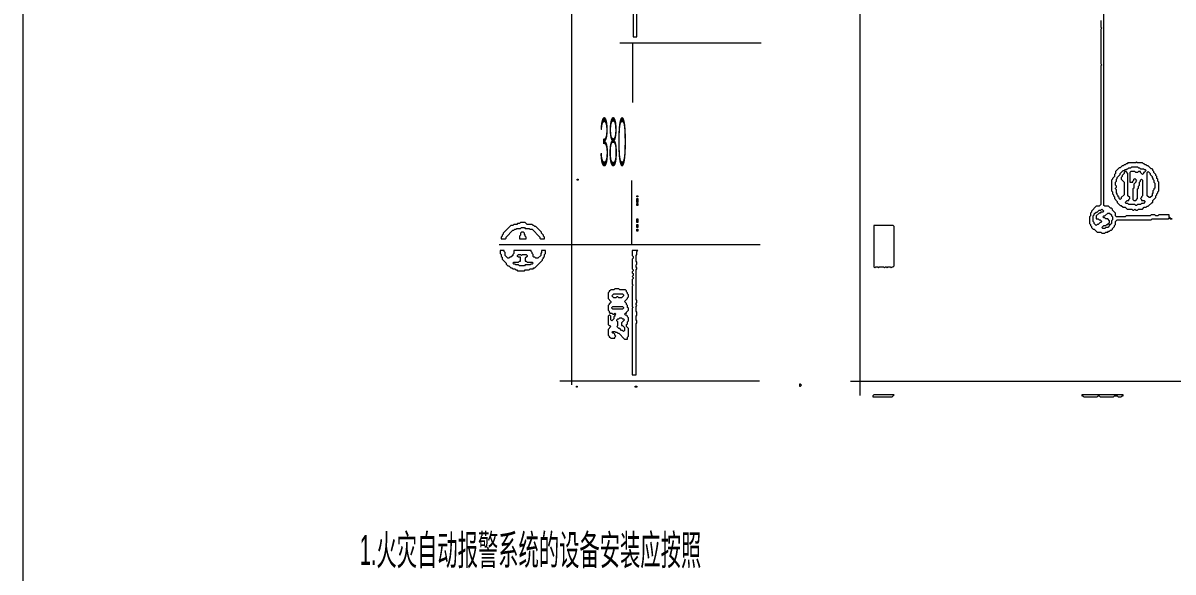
# Model space of a CAD drawing. Header units: millimetres. Extents: x 3 to 412, y 4 to 290.
# Drawn here: x 4 to 108.6, y 78.4 to 128.3 of the extents above; entities that cross this region are included whole.
import ezdxf

# ---------------------------------------------------------------- set-up
doc = ezdxf.new("R2010")
doc.units = ezdxf.units.MM
for name, color, linetype, lineweight in [('OCR_TEXT', 6, 'CONTINUOUS', 0), ('TRACE_CURVE', 6, 'CONTINUOUS', 0), ('TRACE_STRAIGHT', 5, 'CONTINUOUS', 0), ('TRACE_TEXT_SYMBOL', 6, 'CONTINUOUS', 0)]:
    doc.layers.add(name, color=color, linetype=linetype, lineweight=lineweight)
doc.styles.add('wqy-unicode', font='wqy-unicode')

msp = doc.modelspace()

# ---------------------------------------------------------------- linework, layer by layer
at = {"layer": 'TRACE_CURVE', "color": 6}
for points in [[(59.46, 144.5), (59.46, 127.07), (59.81, 127.07), (59.81, 139.59), (59.9, 139.68), (59.81, 139.77), (59.81, 144.5), (59.64, 144.5), (59.55, 144.41)], [(102.02, 111.31), (102.11, 111.39), (102.29, 111.22), (102.2, 111.13), (102.02, 111.13), (101.94, 111.04), (101.85, 111.04), (101.59, 110.78), (101.59, 110.52), (101.76, 110.52), (101.85, 110.43), (101.94, 110.43), (102.11, 110.26), (102.02, 110.17), (101.94, 110.17), (101.76, 109.99), (101.67, 109.99), (101.59, 109.91), (101.41, 110.08), (101.41, 110.17), (101.32, 110.26), (101.32, 110.78), (101.41, 110.87), (101.41, 110.96), (101.59, 111.13), (101.67, 111.13), (101.85, 111.31)], [(102.64, 111.04), (102.81, 111.04), (102.99, 110.87), (102.99, 110.78), (103.07, 110.69), (103.07, 110.43), (102.99, 110.34), (102.99, 110.08), (102.9, 109.99), (102.81, 109.99), (102.72, 110.08), (102.81, 110.17), (102.81, 110.34), (102.64, 110.52), (102.46, 110.52), (102.37, 110.61), (102.29, 110.61), (102.2, 110.69), (102.29, 110.78), (102.37, 110.78)], [(102.64, 109.99), (102.72, 110.08), (102.81, 109.99), (102.81, 109.91), (102.64, 109.73), (102.46, 109.73), (102.37, 109.64), (102.2, 109.64), (102.11, 109.73), (102.29, 109.91), (102.46, 109.91), (102.55, 109.99)]]:
    msp.add_lwpolyline(points, close=True, dxfattribs=at)
for points in [[(102.02, 124.62), (102.11, 124.53), (102.02, 124.44), (102.02, 111.83), (101.85, 111.66), (101.59, 111.66), (101.15, 111.22), (101.15, 111.13), (101.06, 111.04), (101.06, 110.78), (100.97, 110.69), (100.97, 110.08), (101.06, 109.99), (101.06, 109.91), (101.15, 109.82), (101.15, 109.73), (101.32, 109.56), (101.41, 109.56), (101.67, 109.29), (102.02, 109.29), (102.11, 109.21), (102.37, 109.21), (102.46, 109.29), (102.64, 109.29), (102.72, 109.38), (102.81, 109.38), (102.9, 109.47), (102.99, 109.47), (103.07, 109.56), (103.07, 109.64), (103.25, 109.82), (103.25, 109.91), (103.34, 109.99), (103.34, 110.26), (103.51, 110.43), (106.58, 110.43), (106.67, 110.52), (108.15, 110.52), (108.24, 110.61), (108.33, 110.52), (108.5, 110.52), (108.42, 110.52), (108.24, 110.69), (108.24, 110.87), (107.28, 110.87), (107.19, 110.78), (107.02, 110.78), (106.93, 110.87), (106.58, 110.87), (106.49, 110.78), (104.3, 110.78), (104.21, 110.69), (103.43, 110.69), (103.34, 110.78), (103.34, 111.04), (103.07, 111.31), (103.07, 111.39), (102.99, 111.48), (102.9, 111.48), (102.72, 111.66), (102.37, 111.66), (102.29, 111.74), (102.29, 129.79)], [(102.02, 128.56), (102.02, 127.95), (102.11, 127.86), (102.02, 127.77), (102.02, 124.62)]]:
    msp.add_lwpolyline(points, dxfattribs=at)
at = {"layer": 'TRACE_STRAIGHT', "color": 5}
for p, q in [((3.96, 265.46), (3.96, 29.15)), ((53.87, 223.12), (53.87, 95.41)), ((80.09, 185.57), (80.09, 94.45)), ((58.24, 126.52), (71.1, 126.52)), ((59.4, 126.52), (59.4, 121.1)), ((59.32, 113.99), (59.32, 108.19)), ((47.29, 108.19), (71.01, 108.19)), ((52.81, 95.78), (70.96, 95.78)), ((79.25, 95.73), (149.04, 95.73))]:
    msp.add_line(p, q, dxfattribs=at)
at = {"layer": 'TRACE_TEXT_SYMBOL', "color": 6}
for points in [[(105.26, 115.69), (105.18, 115.6), (104.48, 115.6), (104.39, 115.51), (104.3, 115.51), (104.21, 115.42), (104.13, 115.42), (104.04, 115.34), (103.95, 115.34), (103.78, 115.16), (103.69, 115.16), (103.34, 114.81), (103.34, 114.63), (103.25, 114.55), (103.25, 114.37), (103.07, 114.2), (103.07, 114.11), (102.99, 114.02), (102.99, 113.06), (103.07, 112.97), (103.07, 112.8), (103.16, 112.71), (103.16, 112.62), (103.25, 112.53), (103.25, 112.36), (103.51, 112.1), (103.51, 112.01), (103.78, 111.74), (103.86, 111.74), (104.04, 111.57), (104.21, 111.57), (104.39, 111.39), (104.83, 111.39), (104.91, 111.31), (105, 111.31), (105.09, 111.39), (105.18, 111.31), (105.35, 111.31), (105.44, 111.39), (105.79, 111.39), (105.96, 111.57), (106.14, 111.57), (106.23, 111.66), (106.32, 111.66), (106.67, 112.01), (106.75, 112.01), (106.75, 112.18), (107.02, 112.45), (107.02, 112.62), (107.1, 112.71), (107.1, 112.8), (107.19, 112.88), (107.19, 112.97), (107.28, 113.06), (107.28, 113.85), (107.19, 113.93), (107.19, 114.11), (107.1, 114.2), (107.1, 114.37), (107.02, 114.46), (107.02, 114.55), (106.84, 114.72), (106.84, 114.81), (106.75, 114.9)], [(104.48, 111.92), (104.3, 111.92), (104.21, 112.01), (104.39, 112.18), (104.56, 112.18), (104.56, 112.27), (104.65, 112.36), (104.65, 112.45), (104.48, 112.62), (104.48, 114.63), (104.3, 114.81), (104.21, 114.81), (104.13, 114.9), (104.21, 114.99), (104.3, 114.99), (104.39, 115.07), (104.48, 115.07), (104.56, 115.16), (104.74, 115.16)], [(104.74, 115.16), (104.83, 115.25), (105.35, 115.25), (105.44, 115.16), (105.53, 115.16), (105.61, 115.07), (105.88, 115.07), (105.96, 114.99), (106.05, 114.99), (106.14, 114.9), (105.96, 114.72), (105.88, 114.72), (105.88, 114.63), (105.79, 114.55), (105.61, 114.72), (105.61, 114.81), (105.44, 114.81), (105.35, 114.72), (105.18, 114.72), (105.09, 114.81), (104.74, 114.81), (104.65, 114.72), (104.65, 113.85), (104.91, 113.85), (104.91, 113.93), (105, 114.02), (105, 114.11), (105.09, 114.2), (105.26, 114.02), (105.18, 113.93), (105.18, 113.85), (105, 113.67), (105, 113.32), (104.91, 113.23), (104.91, 112.27), (105, 112.18), (105.18, 112.18), (105.35, 112.36), (105.35, 113.23), (105.44, 113.32), (105.44, 113.5), (105.53, 113.58), (105.53, 113.85), (105.61, 113.93), (105.61, 114.02), (105.7, 114.11), (105.79, 114.02), (105.79, 112.62), (105.7, 112.53), (105.7, 112.45), (105.61, 112.36), (105.7, 112.27), (105.7, 112.18), (105.96, 112.18), (106.05, 112.1), (105.88, 111.92), (105.7, 111.92), (105.61, 111.83), (105.35, 111.83), (105.26, 111.74), (105.18, 111.74), (105.09, 111.83), (104.56, 111.83), (104.48, 111.92)], [(106.75, 114.9), (106.75, 114.99), (106.67, 115.07), (106.58, 115.07), (106.32, 115.34), (106.23, 115.34), (106.14, 115.42), (106.05, 115.42), (105.96, 115.51), (105.88, 115.51), (105.79, 115.6), (105.35, 115.6), (105.26, 115.69)], [(57.8, 104.13), (57.71, 104.04), (57.45, 104.04), (57.36, 103.95), (57.27, 103.95), (57.27, 103.86), (57.19, 103.78), (57.19, 103.25), (57.45, 102.99), (57.45, 102.9), (57.36, 102.81), (57.27, 102.81), (57.27, 102.72), (57.19, 102.64), (57.19, 102.2), (57.27, 102.11), (57.27, 102.02), (57.36, 101.94), (57.54, 101.94), (57.62, 101.85), (57.71, 101.85), (57.8, 101.76), (57.8, 101.67), (57.71, 101.59), (57.71, 101.41), (57.54, 101.24), (57.45, 101.32), (57.45, 101.67), (57.36, 101.76), (57.27, 101.76), (57.19, 101.67), (57.19, 100.89), (57.27, 100.8), (57.36, 100.8), (57.45, 100.71), (57.19, 100.45), (57.19, 99.92), (57.27, 99.83), (57.27, 99.75), (57.36, 99.75), (57.45, 99.66), (57.8, 99.66), (57.8, 99.75), (57.89, 99.83), (57.8, 99.92), (57.8, 100.01), (57.71, 100.1), (57.62, 100.1), (57.54, 100.19), (57.62, 100.27), (57.8, 100.27), (57.89, 100.19), (57.97, 100.19), (58.06, 100.1), (58.15, 100.1), (58.67, 99.57), (58.94, 99.57), (58.94, 99.75), (59.03, 99.83), (59.03, 100.54), (58.85, 100.71), (58.85, 100.89), (58.94, 100.97), (58.94, 101.15)], [(58.94, 101.15), (59.03, 101.24), (59.03, 101.5), (58.94, 101.59), (58.94, 101.67), (58.85, 101.76), (58.76, 101.76), (58.67, 101.85), (58.76, 101.94), (58.85, 101.94), (58.85, 102.02), (59.03, 102.2), (59.03, 102.37), (58.94, 102.46), (58.94, 102.64), (58.85, 102.72), (58.85, 102.81), (58.67, 102.99), (58.94, 103.25), (58.94, 103.34), (59.03, 103.43), (59.03, 103.6), (58.94, 103.69), (58.94, 103.78), (58.85, 103.86), (58.85, 103.95), (58.76, 104.04), (58.24, 104.04), (58.15, 104.13), (57.8, 104.13)]]:
    msp.add_lwpolyline(points, dxfattribs=at)
for points in [[(54.38, 114.11), (54.47, 114.11), (54.47, 114.02), (54.38, 114.02)], [(104.04, 114.9), (104.13, 114.9), (104.21, 114.81), (104.13, 114.72), (104.13, 114.63), (103.95, 114.46), (103.95, 114.37), (103.86, 114.28), (103.86, 114.11), (104.13, 113.85), (104.13, 112.71), (103.86, 112.45), (103.86, 112.36), (103.78, 112.27), (103.69, 112.36), (103.69, 112.45), (103.6, 112.53), (103.6, 112.62), (103.51, 112.71), (103.51, 112.8), (103.43, 112.88), (103.43, 113.15), (103.34, 113.23), (103.34, 113.32), (103.43, 113.41), (103.43, 113.5), (103.34, 113.58), (103.34, 113.85), (103.43, 113.93), (103.43, 114.11), (103.51, 114.2), (103.51, 114.28), (103.78, 114.55), (103.78, 114.63)], [(106.23, 114.72), (106.32, 114.81), (106.49, 114.63), (106.49, 114.55), (106.67, 114.37), (106.67, 114.28), (106.75, 114.2), (106.75, 114.11), (106.84, 114.02), (106.84, 113.85), (106.93, 113.76), (106.93, 113.32), (106.84, 113.23), (106.84, 113.15), (106.75, 113.06), (106.75, 112.88), (106.67, 112.8), (106.67, 112.62), (106.49, 112.45), (106.4, 112.45), (106.23, 112.62)], [(59.81, 112.62), (59.9, 112.62), (59.9, 112.53), (59.81, 112.53)], [(59.81, 112.36), (59.9, 112.36), (59.9, 112.01), (59.81, 112.01)], [(59.81, 111.92), (59.9, 111.92), (59.9, 111.74), (59.81, 111.74)], [(49.22, 110.17), (49.13, 110.08), (48.95, 110.08), (48.87, 109.99), (48.6, 109.99), (48.52, 109.91), (48.34, 109.91), (47.64, 109.21), (47.64, 109.12), (47.55, 109.03), (47.55, 108.94), (47.47, 108.85), (47.47, 108.68), (47.82, 108.68), (47.9, 108.77), (47.9, 108.85), (48.52, 109.47), (48.6, 109.47), (48.69, 109.56), (48.78, 109.56), (48.87, 109.64), (49.22, 109.64), (49.3, 109.73), (49.57, 109.73), (49.65, 109.64), (50, 109.64), (50.09, 109.56), (50.27, 109.56), (50.97, 108.85), (50.97, 108.77), (51.06, 108.68), (51.41, 108.68), (51.41, 108.85), (51.32, 108.94), (51.32, 109.03), (51.14, 109.21), (51.14, 109.29), (50.62, 109.82), (50.53, 109.82), (50.44, 109.91), (50.36, 109.91), (50.27, 109.99), (49.83, 109.99), (49.65, 110.17)], [(59.81, 110.52), (59.9, 110.52), (59.9, 110.17), (59.81, 110.17)], [(59.81, 109.99), (59.9, 109.99), (59.9, 109.73), (59.81, 109.73)], [(81.36, 109.91), (81.36, 106.14), (81.44, 106.05), (81.53, 106.14), (81.71, 106.14), (81.79, 106.05), (81.88, 106.14), (82.23, 106.14), (82.32, 106.05), (82.41, 106.14), (82.5, 106.14), (82.58, 106.05), (82.67, 106.14), (82.85, 106.14), (82.93, 106.05), (83.02, 106.14), (83.11, 106.14), (83.2, 106.23), (83.2, 109.82), (83.11, 109.91)], [(49.3, 109.29), (49.22, 109.21), (49.22, 109.03), (49.13, 108.94), (49.13, 108.68), (49.74, 108.68), (49.74, 108.85), (49.65, 108.94), (49.65, 109.03), (49.57, 109.12), (49.57, 109.21), (49.48, 109.29)], [(59.81, 109.56), (59.9, 109.56), (59.9, 109.38), (59.81, 109.38)], [(47.38, 107.63), (47.38, 107.37), (47.47, 107.28), (47.47, 107.1), (47.55, 107.02), (47.55, 106.84), (47.9, 106.49), (47.9, 106.4), (48.08, 106.23), (48.17, 106.23), (48.34, 106.05), (48.43, 106.05), (48.52, 105.96), (48.69, 105.96), (48.78, 105.88), (48.87, 105.88), (48.95, 105.79), (49.57, 105.79), (49.65, 105.88), (50, 105.88), (50.09, 105.96), (50.36, 105.96), (50.44, 106.05), (50.53, 106.05), (51.23, 106.75), (51.23, 106.84), (51.32, 106.93), (51.32, 107.02), (51.41, 107.1), (51.41, 107.28), (51.49, 107.37), (51.49, 107.63), (51.14, 107.63), (51.14, 107.45), (51.06, 107.37), (51.06, 107.19), (50.79, 106.93), (50.62, 106.93), (50.53, 107.02), (50.44, 107.02), (50.36, 107.1), (50.36, 107.28), (50.27, 107.37), (50.27, 107.45), (50.18, 107.54), (50.18, 107.63), (48.6, 107.63), (48.6, 107.37), (48.52, 107.28), (48.52, 107.19), (48.34, 107.02), (48.25, 107.02), (48.17, 106.93), (48.08, 106.93), (47.82, 107.19), (47.82, 107.45), (47.73, 107.54), (47.73, 107.63)], [(48.95, 107.19), (49.04, 107.28), (49.22, 107.28), (49.3, 107.19), (49.39, 107.28), (49.74, 107.28), (49.83, 107.19), (49.83, 107.1), (49.65, 106.93), (49.65, 106.67), (49.74, 106.67), (49.83, 106.58), (50.27, 106.58), (50.36, 106.49), (50.27, 106.4), (50.18, 106.4), (50.09, 106.32), (49.65, 106.32), (49.57, 106.23), (49.13, 106.23), (49.04, 106.32), (48.78, 106.32), (48.69, 106.4), (48.6, 106.4), (48.52, 106.49), (48.6, 106.58), (49.04, 106.58), (49.13, 106.67), (49.22, 106.67), (49.22, 107.02), (49.04, 107.02), (48.95, 107.1)], [(59.38, 107.63), (59.38, 107.19), (59.46, 107.1), (59.46, 106.93), (59.38, 106.84), (59.38, 105.96), (59.46, 105.88), (59.46, 105.79), (59.38, 105.7), (59.38, 105.61), (59.46, 105.53), (59.46, 105.35), (59.38, 105.26), (59.46, 105.18), (59.46, 105.09), (59.38, 105), (59.38, 104.56), (59.46, 104.48), (59.38, 104.39), (59.38, 102.55), (59.46, 102.46), (59.38, 102.37), (59.38, 96.33), (59.73, 96.33), (59.73, 100.97), (59.81, 101.06), (59.81, 101.24), (59.73, 101.32), (59.73, 101.67), (59.81, 101.76), (59.81, 102.02), (59.73, 102.11), (59.73, 102.55), (59.81, 102.64), (59.73, 102.72), (59.73, 102.81), (59.81, 102.9), (59.81, 103.07), (59.73, 103.16), (59.73, 105.88), (59.81, 105.96), (59.81, 106.05), (59.73, 106.14), (59.73, 106.32), (59.81, 106.4), (59.81, 106.58), (59.73, 106.67), (59.73, 107.19), (59.81, 107.28), (59.81, 107.54), (59.9, 107.63)], [(57.71, 103.69), (58.5, 103.69), (58.59, 103.6), (58.59, 103.51), (58.41, 103.34), (58.15, 103.34), (58.06, 103.43), (57.97, 103.43), (57.89, 103.34), (57.71, 103.34), (57.54, 103.51)], [(57.54, 102.46), (57.62, 102.55), (58.5, 102.55), (58.59, 102.46), (58.59, 102.37), (58.5, 102.29), (57.62, 102.29), (57.54, 102.37)], [(57.71, 101.85), (57.8, 101.94), (57.89, 101.85), (57.8, 101.76)], [(58.15, 101.41), (58.24, 101.5), (58.41, 101.5), (58.5, 101.41), (58.59, 101.41), (58.67, 101.32), (58.41, 101.06), (58.41, 100.8), (58.5, 100.8), (58.67, 100.62), (58.67, 100.36), (58.59, 100.27), (58.5, 100.36), (58.41, 100.36), (58.24, 100.54), (58.15, 100.54), (57.97, 100.71), (58.06, 100.8), (58.06, 101.15), (57.97, 101.24), (57.97, 101.32), (58.06, 101.41)], [(54.3, 95.28), (54.38, 95.28), (54.38, 95.19), (54.3, 95.19)], [(59.64, 95.28), (59.81, 95.28), (59.81, 95.19), (59.64, 95.19)], [(74.61, 95.46), (74.61, 95.28), (74.7, 95.28), (74.79, 95.37), (74.7, 95.46)], [(81.36, 94.49), (81.27, 94.41), (81.27, 94.32), (83.02, 94.32), (83.2, 94.49)], [(100.27, 94.49), (100.27, 94.41), (100.36, 94.41), (100.45, 94.32), (101.67, 94.32), (101.76, 94.41), (101.85, 94.41), (101.94, 94.32), (103.16, 94.32), (103.25, 94.41), (103.51, 94.41), (103.6, 94.32), (103.86, 94.32), (103.95, 94.41), (104.04, 94.41), (104.04, 94.49)]]:
    msp.add_lwpolyline(points, close=True, dxfattribs=at)

# ---------------------------------------------------------------- texts
at = {"layer": 'OCR_TEXT', "color": 6, "style": 'wqy-unicode'}
for s, height, width, p in [('380', 4.372, 0.25, (56.43, 115.34)), ('1.火灾自动报警系统的设备安装应按照', 2.7323, 0.495594, (34.6, 79.02))]:
    msp.add_text(s, height=height, dxfattribs=dict(at, width=width)).set_placement(p)

doc.saveas('drawing.dxf')
